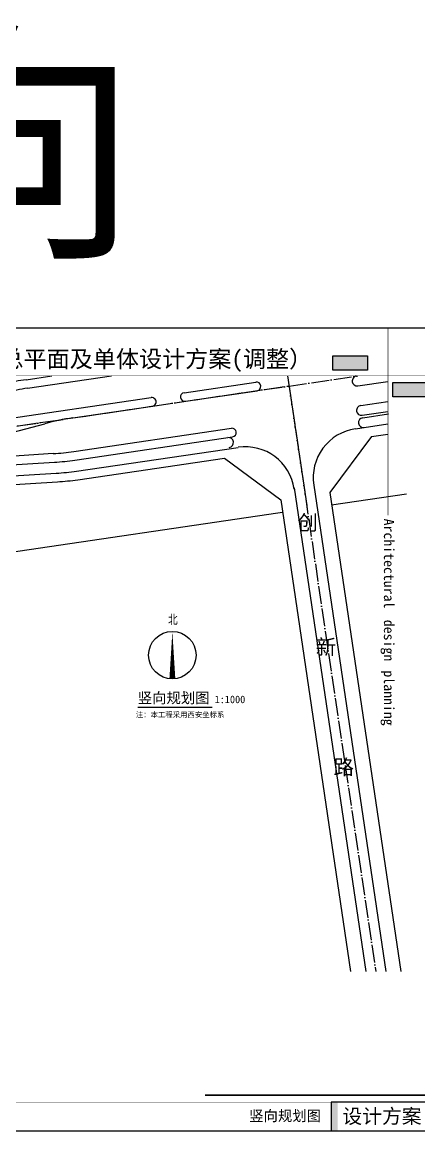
# Model space of a CAD drawing. Header units: millimetres. Extents: x 475841 to 500774, y 3420694 to 3426131.
# Drawn here: x 500148.3 to 500308.5, y 3425615.2 to 3426062.8 of the extents above; entities that cross this region are included whole.
import ezdxf

# ---------------------------------------------------------------- set-up
doc = ezdxf.new("R2010")
doc.units = ezdxf.units.MM
doc.header["$LTSCALE"] = 10
doc.linetypes.add('ACAD_ISO04W100', pattern=[30.5, 24, -3, 0.5, -3])
doc.layers.get('0').update_dxf_attribs({"linetype": 'CONTINUOUS'})
for name, color, linetype in [('99999', 7, 'CONTINUOUS'), ('DIM_SYMB', 3, 'CONTINUOUS'), ('E02', 7, 'CONTINUOUS'), ('PUB_TEXT', 7, 'CONTINUOUS'), ('PUB_TITLE', 4, 'CONTINUOUS'), ('Road', 7, 'CONTINUOUS'), ('ROAD-1', 75, 'CONTINUOUS'), ('XROAD', 7, 'CONTINUOUS'), ('建筑', 2, 'CONTINUOUS'), ('建筑外', 2, 'CONTINUOUS'), ('线', 144, 'CONTINUOUS'), ('道路', 150, 'CONTINUOUS')]:
    doc.layers.add(name, color=color, linetype=linetype)
doc.styles.add('_TCH_DIM', font='SIMPLEX', dxfattribs={"bigfont": 'GBCBIG'})
doc.styles.add('宋体', font='NSimSun.ttf')
doc.styles.add('黑体', font='simhei.ttf', dxfattribs={"width": 0.8, "height": 25})

# ---------------------------------------------------------------- blocks, each defined once
blk = doc.blocks.new('fgh')
at = {"layer": '线'}
for points in [[(490802.03, 3425524.69), (490815.46, 3425524.69), (490815.46, 3425530.2), (490802.03, 3425530.2)], [(490825.18, 3425514.42), (490838.61, 3425514.42), (490838.61, 3425519.93), (490825.18, 3425519.93)]]:
    blk.add_hatch(color=253, dxfattribs=at).paths.add_polyline_path(points)
h = blk.add_hatch(color=253, dxfattribs=at)
h.paths.add_polyline_path([(490841.68, 3425232.11), (490841.68, 3425243.14), (490801.51, 3425243.14), (490801.51, 3425232.11)])
h.paths.add_polyline_path([(490803.95, 3425232.35), (490839.35, 3425232.35), (490839.35, 3425243.28), (490803.95, 3425243.28)])
at = {"color": 253}
for points, const_width in [([(490823.31, 3425540.81), (490823.31, 3425468.77)], 0.22), ([(490841.68, 3425522.44), (490405.09, 3425522.44)], 0.22), ([(490841.68, 3425245.82), (490752.91, 3425245.82)], 0.588)]:
    blk.add_lwpolyline(points, dxfattribs=dict(at, const_width=const_width))
at = {"layer": 'PUB_TITLE', "color": 6}
blk.add_lwpolyline([(490405.09, 3425232.11), (490841.68, 3425232.11), (490841.68, 3425540.81), (490405.09, 3425540.81)], close=True, dxfattribs=at)
at = {"layer": '线', "color": 253}
for points in [[(490802.03, 3425530.2), (490815.46, 3425530.2), (490815.46, 3425524.69), (490802.03, 3425524.69)], [(490825.18, 3425519.93), (490838.61, 3425519.93), (490838.61, 3425514.42), (490825.18, 3425514.42)], [(490841.68, 3425243.14), (490801.51, 3425243.14), (490801.51, 3425232.11), (490841.68, 3425232.11)]]:
    blk.add_lwpolyline(points, close=True, dxfattribs=at)
at = {"layer": '线', "color": 253, "const_width": 0.22}
blk.add_lwpolyline([(490841.68, 3425243.14), (490517.49, 3425243.14)], dxfattribs=at)
at = {"layer": 'PUB_TEXT', "style": '宋体'}
for s, height, p in [('安徽乾坤建材科技有限公司厂区总平面及单体设计方案(调整）', 6.5127, (490549.88, 3425525.7)), ('设计方案', 5.582, (490805.77, 3425234.95))]:
    blk.add_text(s, height=height, dxfattribs=at).set_placement(p)
for s, height, p in [('Architectural', 3.9076, (490821.75, 3425467.55)), ('design', 3.908, (490821.75, 3425428.64)), ('planning', 3.908, (490821.75, 3425409.19))]:
    blk.add_text(s, height=height, rotation=270, dxfattribs=at).set_placement(p)

msp = doc.modelspace()

# ---------------------------------------------------------------- linework, layer by layer
at = {"layer": 'DIM_SYMB', "linetype": 'Continuous', "elevation": 1.333}
msp.add_lwpolyline([(500208.967, 3425797.643, 2.4, 0, 0), (500208.967, 3425816.843, 0, 0, 0)], format="xyseb", dxfattribs=at)
at = {"layer": 'DIM_SYMB', "const_width": 0.56, "elevation": 1.333}
msp.add_lwpolyline([(500194.989, 3425786.169), (500225.092, 3425786.169)], dxfattribs=at)
at = {"layer": 'DIM_SYMB', "linetype": 'Continuous'}
msp.add_circle((500208.967, 3425807.243, 1.333), 9.6, dxfattribs=at)
at = {"layer": 'E02', "color": 1, "linetype": 'ACAD_ISO04W100', "ltscale": 0.03}
for p, q in [((500255.473, 3425920.01, 1.333), (500263.437, 3425866.229, 1.333)), ((500256.079, 3425915.918, 1.333), (500283.869, 3425920.01, 1.333)), ((500256.079, 3425915.918, 1.333), (500283.869, 3425920.01, 1.333)), ((500256.079, 3425915.918, 1.333), (500283.869, 3425920.01, 1.333)), ((500256.079, 3425915.918, 1.333), (500283.869, 3425920.01, 1.333)), ((499856.923, 3425857.137, 1.333), (500256.079, 3425915.918, 1.333)), ((499866.961, 3425858.616, 1.333), (500256.079, 3425915.918, 1.333)), ((499866.961, 3425858.616, 1.333), (500256.079, 3425915.918, 1.333))]:
    msp.add_line(p, q, dxfattribs=at)
at = {"layer": 'E02', "color": 1, "linetype": 'ACAD_ISO04W100', "ltscale": 0.03, "elevation": 1.333, "flags": 128}
msp.add_lwpolyline([(500255.988, 3425916.532), (500291.081, 3425679.541)], dxfattribs=at)
at = {"layer": 'Road'}
msp.add_line((500282.915, 3425898.643, 1.333), (500296.048, 3425900.577, 1.333), dxfattribs=at)
msp.add_line((500282.915, 3425898.643, 1.333), (500296.048, 3425900.577, 1.333), dxfattribs=at)
msp.add_line((500282.915, 3425898.643, 1.333), (500296.048, 3425900.577, 1.333), dxfattribs=at)
msp.add_line((500282.915, 3425898.643, 1.333), (500296.048, 3425900.577, 1.333), dxfattribs=at)
msp.add_line((500282.915, 3425898.643, 1.333), (500296.048, 3425900.577, 1.333), dxfattribs=at)
at = {"layer": 'Road', "ltscale": 0.5}
msp.add_line((500170.296, 3425881.553, 1.333), (500235.5, 3425891.155, 1.333), dxfattribs=at)
msp.add_line((500170.296, 3425881.553, 1.333), (500235.5, 3425891.155, 1.333), dxfattribs=at)
at = {"layer": 'ROAD-1', "ltscale": 0.5}
for p, q in [((500149.906, 3425918.477, 1.333), (500160.319, 3425920.01, 1.333)), ((500149.906, 3425918.477, 1.333), (500160.319, 3425920.01, 1.333)), ((500150.416, 3425915.014, 1.333), (500184.342, 3425920.01, 1.333)), ((500150.416, 3425915.014, 1.333), (500184.342, 3425920.01, 1.333)), ((500213.737, 3425913.22, 1.333), (500242.675, 3425917.481, 1.333)), ((500213.737, 3425913.22, 1.333), (500242.675, 3425917.481, 1.333)), ((500214.247, 3425909.757, 1.333), (500243.185, 3425914.019, 1.333)), ((500214.247, 3425909.757, 1.333), (500243.185, 3425914.019, 1.333)), ((499856.923, 3425860.675, 1.333), (500200.381, 3425911.253, 1.333)), ((500168.8, 3425903.065, 1.333), (500200.891, 3425907.791, 1.333)), ((500139.493, 3425895.892, 1.333), (500157.434, 3425900.71, 1.333)), ((500169.131, 3425889.468, 1.333), (500232.785, 3425898.842, 1.333)), ((500169.131, 3425889.468, 1.333), (500232.785, 3425898.842, 1.333)), ((500169.641, 3425886.005, 1.333), (500233.295, 3425895.379, 1.333)), ((500169.641, 3425886.005, 1.333), (500233.295, 3425895.379, 1.333)), ((500160.864, 3425888.6, 1.333), (500139.123, 3425887.227, 1.333)), ((500139.591, 3425883.76, 1.333), (500161.333, 3425885.133, 1.333))]:
    msp.add_line(p, q, dxfattribs=at)
at = {"layer": 'ROAD-1'}
for p, q in [((500283.321, 3425919.929, 1.333), (500283.869, 3425920.01, 1.333)), ((500283.321, 3425919.929, 1.333), (500283.869, 3425920.01, 1.333)), ((500283.903, 3425915.972, 1.333), (500296.048, 3425917.76, 1.333)), ((500283.903, 3425915.972, 1.333), (500296.048, 3425917.76, 1.333)), ((500283.903, 3425915.972, 1.333), (500296.048, 3425917.76, 1.333)), ((500283.903, 3425915.972, 1.333), (500296.048, 3425917.76, 1.333)), ((500285.065, 3425908.057, 1.333), (500296.048, 3425909.674, 1.333)), ((500285.065, 3425908.057, 1.333), (500296.048, 3425909.674, 1.333)), ((500285.065, 3425908.057, 1.333), (500296.048, 3425909.674, 1.333)), ((500285.065, 3425908.057, 1.333), (500296.048, 3425909.674, 1.333)), ((500285.648, 3425904.099, 1.333), (500296.048, 3425905.631, 1.333)), ((500285.648, 3425904.099, 1.333), (500296.048, 3425905.631, 1.333)), ((500285.648, 3425904.099, 1.333), (500296.048, 3425905.631, 1.333)), ((500285.648, 3425904.099, 1.333), (500296.048, 3425905.631, 1.333)), ((500285.847, 3425903.118, 1.333), (500296.247, 3425904.65, 1.333))]:
    msp.add_line(p, q, dxfattribs=at)
at = {"layer": 'ROAD-1', "ltscale": 0.5}
for centre, radius, start, end in [((500164.548, 3425819.049, 1.333), 100.5, 98.37724, 103.37788), ((500242.93, 3425915.75, 1.333), 1.75, 278.37724, 98.37724), ((500164.985, 3425816.081, 1.333), 100, 98.37724, 103.37788), ((500213.992, 3425911.489, 1.333), 1.75, 98.37909, 278.37909), ((500200.636, 3425909.522, 1.333), 1.75, 278.37887, 98.37887), ((500183.369, 3425804.132, 1.333), 100, 98.37724, 105.03166), ((500233.04, 3425897.11, 1.333), 1.75, 278.37724, 98.37724), ((500154.562, 3425988.401, 1.333), 100, 273.61359, 278.37724), ((500154.999, 3425985.433, 1.333), 100.5, 273.61359, 278.37724)]:
    msp.add_arc(centre, radius, start, end, dxfattribs=at)
at = {"layer": 'ROAD-1'}
for centre, start, end in [((500283.612, 3425917.951, 1.333), 98.37724, 188.37724), ((500283.612, 3425917.951, 1.333), 188.37724, 278.37724), ((500285.356, 3425906.078, 1.333), 98.37724, 188.37724), ((500285.356, 3425906.078, 1.333), 98.37724, 188.37724), ((500285.356, 3425906.078, 1.333), 188.37724, 278.37724), ((500285.356, 3425906.078, 1.333), 188.37724, 278.37724), ((500286.138, 3425901.139, 1.333), 98.37724, 278.37724), ((500286.138, 3425901.139, 1.333), 98.37724, 278.37724), ((500231.626, 3425893.112, 1.333), 278.37724, 98.37724)]:
    msp.add_arc(centre, 2, start, end, dxfattribs=at)
at = {"layer": 'XROAD', "color": 4}
msp.add_line((500289.421, 3425895.558, 1.333), (500296.048, 3425896.534, 1.333), dxfattribs=at)
msp.add_line((500289.421, 3425895.558, 1.333), (500296.048, 3425896.534, 1.333), dxfattribs=at)
msp.add_line((500289.421, 3425895.558, 1.333), (500296.048, 3425896.534, 1.333), dxfattribs=at)
at = {"layer": 'XROAD', "color": 4, "ltscale": 0.5}
msp.add_line((500170.806, 3425878.091, 1.333), (500230.061, 3425886.817, 1.333), dxfattribs=at)
at = {"layer": 'XROAD'}
for p, q in [((500273.297, 3425867.914, 1.333), (500303.461, 3425872.356, 1.333)), ((500116.587, 3425844.837, 1.333), (500251.531, 3425864.709, 1.333)), ((500251.531, 3425864.709, 1.333), (500253.51, 3425865, 1.333))]:
    msp.add_line(p, q, dxfattribs=at)
at = {"layer": '建筑', "color": 8}
for p, q in [((500170.296, 3425881.553, 1.333), (500235.5, 3425891.155, 1.333)), ((500170.806, 3425878.091, 1.333), (500230.061, 3425886.817, 1.333)), ((500230.061, 3425886.817, 1.333), (500252.778, 3425869.946, 1.333)), ((500140.288, 3425879.312, 1.333), (500162.03, 3425880.685, 1.333)), ((500140.798, 3425875.849, 1.333), (500162.54, 3425877.223, 1.333)), ((500258.133, 3425874.739, 1.333), (500287.037, 3425679.541, 1.333)), ((500252.778, 3425869.946, 1.333), (500280.972, 3425679.541, 1.333))]:
    msp.add_line(p, q, dxfattribs=at)
for centre, radius, start, end in [((500238.414, 3425871.369, 1.333), 20, 8.42291, 98.37724), ((500155.727, 3425980.486, 1.333), 100, 273.61359, 278.37724), ((500156.237, 3425977.024, 1.333), 100, 273.61359, 278.37724)]:
    msp.add_arc(centre, radius, start, end, dxfattribs=at)
at = {"layer": '道路'}
for p, q in [((500282.915, 3425898.643, 1.333), (500296.048, 3425900.577, 1.333)), ((500289.421, 3425895.558, 1.333), (500272.564, 3425872.86, 1.333)), ((500289.421, 3425895.558, 1.333), (500296.048, 3425896.534, 1.333)), ((500170.296, 3425881.553, 1.333), (500235.5, 3425891.155, 1.333)), ((500170.806, 3425878.091, 1.333), (500230.061, 3425886.817, 1.333)), ((500230.061, 3425886.817, 1.333), (500252.778, 3425869.946, 1.333)), ((500140.288, 3425879.312, 1.333), (500162.03, 3425880.685, 1.333)), ((500140.798, 3425875.849, 1.333), (500162.54, 3425877.223, 1.333)), ((500266.045, 3425875.927, 1.333), (500295.125, 3425679.541, 1.333)), ((500258.133, 3425874.739, 1.333), (500287.037, 3425679.541, 1.333)), ((500272.564, 3425872.86, 1.333), (500301.19, 3425679.541, 1.333)), ((500252.778, 3425869.946, 1.333), (500280.972, 3425679.541, 1.333))]:
    msp.add_line(p, q, dxfattribs=at)
msp.add_arc((500285.829, 3425878.857, 1.333), 20, 98.37724, 188.42291, dxfattribs=at)
msp.add_arc((500285.829, 3425878.857, 1.333), 20, 98.37724, 188.42291, dxfattribs=at)

# ---------------------------------------------------------------- block references
at = {"layer": '建筑外', "xscale": 1.049999999988358, "yscale": 1.049999999813735, "zscale": 1.05}
msp.add_blockref('fgh', (-15068.423, -170878.548), dxfattribs=at)

# ---------------------------------------------------------------- texts
at = {"layer": '99999', "style": '黑体'}
msp.add_text('注：本工程采用西安坐标系', height=2.1289, rotation=359.9952, dxfattribs=at).set_placement((500194.214, 3425782.133, 1.333))
at = {"layer": 'PUB_TEXT', "style": '宋体'}
for s, height, p in [('竖向', 75.9494, (499988.142, 3425975.603, 442.93)), ('创', 6.076, (500259.429, 3425857.722, 89.919)), ('新', 6.076, (500266.867, 3425807.488, 89.919)), ('竖向规划图', 4.2532, (500194.989, 3425787.857, 1.333)), ('1:1000', 3.038, (500226.018, 3425787.857, 1.333)), ('路', 6.076, (500274.045, 3425759.011, 89.919)), ('竖向规划图', 4.2532, (500239.987, 3425619.114, 1.333))]:
    msp.add_text(s, height=height, dxfattribs=at).set_placement(p)
at = {"layer": 'PUB_TEXT', "linetype": 'Continuous', "style": '_TCH_DIM'}
msp.add_text('北', height=3.858, dxfattribs=at).set_placement((500207.261, 3425819.455, 1.333))

doc.saveas('drawing.dxf')
